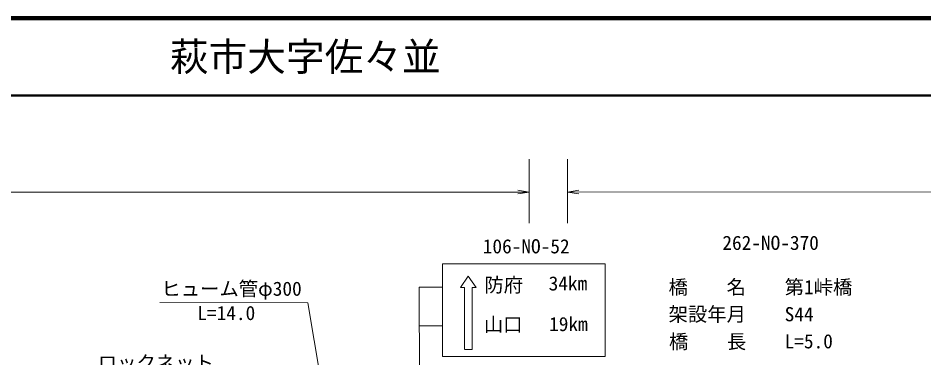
# Model space of a CAD drawing. Units: millimetres, scale not verified. Extents: x 40000 to 680000, y 20000 to 380000.
# Drawn here: x 385418 to 502446, y 336063 to 380000 of the extents above; entities that cross this region are included whole.
import ezdxf
from ezdxf.enums import TextEntityAlignment as Align

# ---------------------------------------------------------------- set-up
doc = ezdxf.new("R2010")
doc.units = ezdxf.units.MM
doc.header["$LTSCALE"] = 1000
for name, color, linetype, lineweight in [('M-STR-STR1', 1, 'Continuous', 13), ('M-STR-STR3', 7, 'Continuous', 13), ('M-TTL', 2, 'Continuous', 140), ('M-TTL-LINE', 7, 'Continuous', 13), ('M-TTL-TXT', 7, 'Continuous', 13)]:
    doc.layers.add(name, color=color, linetype=linetype, lineweight=lineweight)
doc.styles.add('ＭＳ ゴシック', font='')
doc.styles.get('ＭＳ ゴシック').set_extended_font_data('MS Gothic')

# ---------------------------------------------------------------- blocks, each defined once
blk = doc.blocks.new('open_arrow')
at = {"color": 0, "linetype": 'Continuous', "lineweight": -2}
blk.add_lwpolyline([(7.5, 1.25), (0, 0), (7.5, -1.25)], dxfattribs=at)

msp = doc.modelspace()

# ---------------------------------------------------------------- linework, layer by layer
at = {"layer": 'M-STR-STR3'}
for p, q in [((451426, 353488), (451427, 361741)), ((456409, 353488), (456410, 361742)), ((74847, 357491), (451427, 357514)), ((456418, 357514), (560378, 357521)), ((422855, 343201), (403731, 343225)), ((430944, 295331), (422855, 343201))]:
    msp.add_line(p, q, dxfattribs=at)
at = {"layer": 'M-TTL'}
msp.add_line((680000, 380000), (40000, 380000), dxfattribs=at)
at = {"layer": 'M-TTL-LINE', "lineweight": 50}
msp.add_line((40000, 370000), (680000, 370000), dxfattribs=at)
at = {"layer": 'M-TTL-TXT'}
for p, q in [((440271, 348226), (440269, 336226)), ((440271, 348226), (461271, 348224)), ((461269, 336224), (461271, 348224)), ((442585, 345145), (443585, 346645)), ((444585, 345145), (443585, 346645)), ((437246, 345213), (437261, 332962)), ((440270, 345213), (437246, 345213)), ((442585, 345145), (443085, 345145)), ((443085, 345145), (443084, 337145)), ((444085, 345145), (444084, 337145)), ((444085, 345145), (444585, 345145)), ((440270, 340213), (437246, 340213)), ((443152, 337145), (444084, 337145)), ((440269, 336226), (461269, 336224))]:
    msp.add_line(p, q, dxfattribs=at)

# ---------------------------------------------------------------- block references
at = {"layer": 'M-STR-STR3', "xscale": 193, "yscale": 193, "rotation": 180}
msp.add_blockref('open_arrow', (451427, 357514), dxfattribs=at)
at = {"layer": 'M-STR-STR3', "xscale": 193, "yscale": 193}
msp.add_blockref('open_arrow', (456418, 357514), dxfattribs=at)

# ---------------------------------------------------------------- texts
at = {"layer": 'M-STR-STR1', "style": 'ＭＳ ゴシック'}
for s, p in [('262-NO-370', (476408, 349476)), ('橋\u3000\u3000名', (469454, 343748)), ('第1峠橋', (484454, 343747)), ('架設年月', (469454, 340248)), ('S44', (484454, 340247)), ('橋\u3000  長', (469504, 336707)), ('L=5.0', (484453, 336747))]:
    msp.add_text(s, height=1833, rotation=359.994, dxfattribs=at).set_placement(p, align=Align.BOTTOM_LEFT)
at = {"layer": 'M-STR-STR3', "style": 'ＭＳ ゴシック'}
for s, p in [('ヒューム管φ300', (403921, 343545)), ('L=14.0', (408575, 340404)), ('ロックネット', (395706, 333977))]:
    msp.add_text(s, height=1833, rotation=359.994, dxfattribs=at).set_placement(p, align=Align.BOTTOM_LEFT)
at = {"layer": 'M-TTL-TXT', "style": 'ＭＳ ゴシック'}
msp.add_text('萩市大字佐々並', height=3666, dxfattribs=at).set_placement((405024, 375000), align=Align.MIDDLE_LEFT)
for s, p in [('106-NO-52', (445452, 349029)), ('防府', (445663, 344032)), ('34km', (453962, 344230)), ('山口', (445587, 338917)), ('19km', (454025, 338971))]:
    msp.add_text(s, height=1833, rotation=359.994, dxfattribs=at).set_placement(p, align=Align.BOTTOM_LEFT)

doc.saveas('drawing.dxf')
